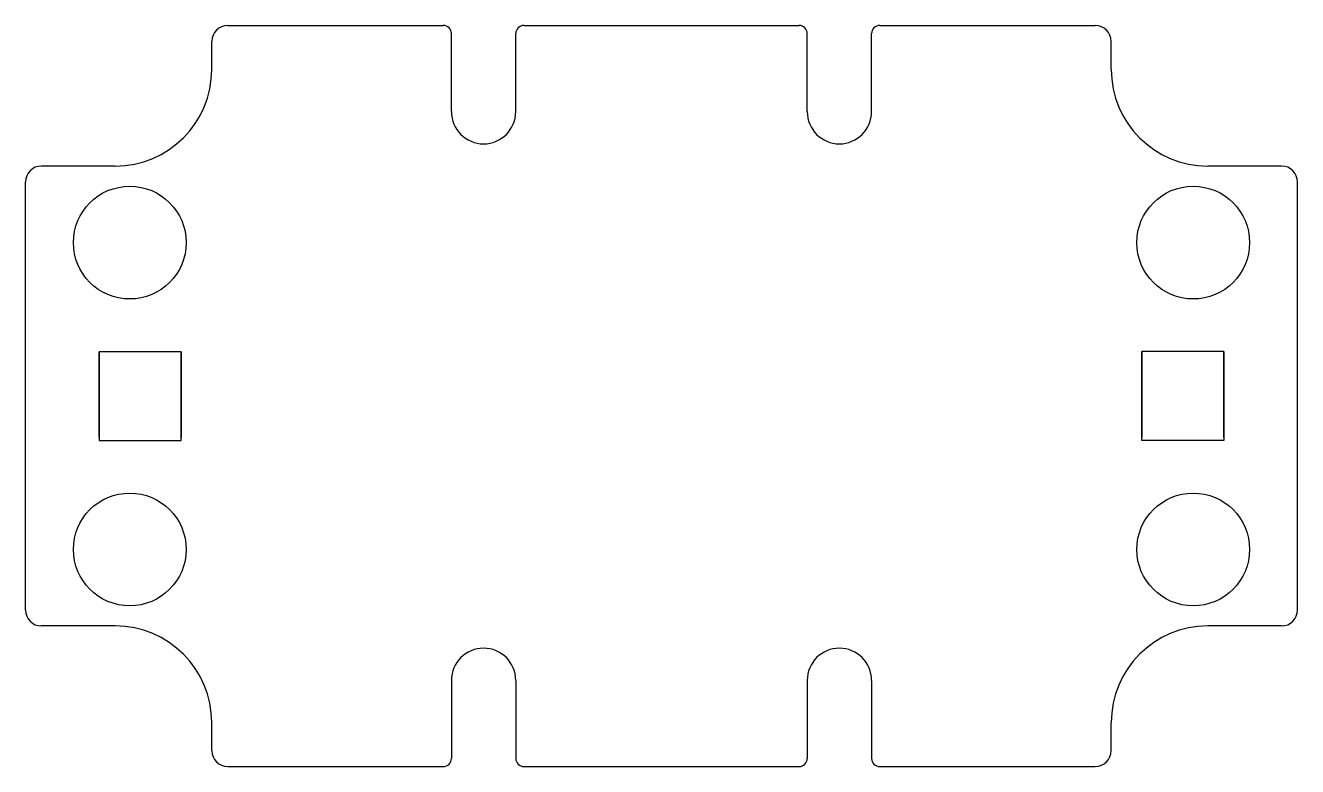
# Model space of a CAD drawing. Extents: x -39.5 to 39.5, y -23 to 23.
import ezdxf

# ---------------------------------------------------------------- set-up
doc = ezdxf.new("R2010")
doc.units = 0
doc.header["$LTSCALE"] = 0.5
doc.header["$MEASUREMENT"] = 0
doc.layers.add('BLACK', color=7, linetype='CONTINUOUS')
doc.layers.add('OBJECT', color=7, linetype='CONTINUOUS')

msp = doc.modelspace()

# ---------------------------------------------------------------- linework, layer by layer
at = {"layer": 'BLACK'}
for p, q in [((-34.9305, 2.752), (-29.8305, 2.752)), ((-34.9305, 2.752), (-34.9305, -2.752)), ((-34.9305, -2.573), (-34.9305, 2.727)), ((-29.8305, -2.752), (-29.8305, 2.752)), ((-29.8305, 2.727), (-29.8305, -2.573)), ((34.9305, 2.752), (29.8305, 2.752)), ((29.8305, -2.752), (29.8305, 2.752)), ((29.8305, 2.727), (29.8305, -2.573)), ((34.9305, 2.752), (34.9305, -2.752)), ((34.9305, -2.573), (34.9305, 2.727)), ((-34.9305, -2.752), (-29.8305, -2.752)), ((34.9305, -2.752), (29.8305, -2.752))]:
    msp.add_line(p, q, dxfattribs=at)
at = {"layer": 'OBJECT'}
for p, q in [((-26.9306, 23), (-13.549, 23)), ((-8.549, 23), (8.549, 23)), ((13.549, 23), (26.9306, 23)), ((-13.049, 17.652), (-13.049, 22.5)), ((-9.049, 17.652), (-9.049, 22.5)), ((9.049, 17.652), (9.049, 22.5)), ((13.049, 17.652), (13.049, 22.5)), ((-27.9306, 20.273), (-27.9306, 22)), ((27.9306, 20.273), (27.9306, 22)), ((-33.9306, 14.273), (-38.5, 14.273)), ((38.5, 14.273), (33.9306, 14.273)), ((-39.5, -13.275), (-39.5, 13.273)), ((39.5, -13.275), (39.5, 13.273)), ((-33.9306, -14.275), (-38.5, -14.275)), ((38.5, -14.275), (33.9306, -14.275)), ((-13.049, -17.654), (-13.049, -22.5)), ((-9.049, -17.654), (-9.049, -22.5)), ((9.049, -17.654), (9.049, -22.5)), ((13.049, -17.654), (13.049, -22.5)), ((-27.9306, -22), (-27.9306, -20.275)), ((27.9306, -22), (27.9306, -20.275)), ((-26.9306, -23), (-13.549, -23)), ((-8.549, -23), (8.549, -23)), ((13.549, -23), (26.9306, -23))]:
    msp.add_line(p, q, dxfattribs=at)
for centre in [(-33.02, 9.523), (33.02, 9.523), (-33.02, -9.525), (33.02, -9.525)]:
    msp.add_circle(centre, 3.5, dxfattribs=at)
for centre, radius, start, end in [((-26.9306, 22), 1, 90, 180), ((-13.549, 22.5), 0.5, 0, 90), ((-8.549, 22.5), 0.5, 90, 180), ((8.549, 22.5), 0.5, 0, 90), ((13.549, 22.5), 0.5, 90, 180), ((26.9306, 22), 1, 0, 90), ((-33.9306, 20.273), 6, 270, 360), ((33.9306, 20.273), 6, 180, 270), ((-11.049, 17.652), 2, 180, 0), ((11.049, 17.652), 2, 180, 0), ((-38.5, 13.273), 1, 90, 180), ((38.5, 13.273), 1, 0, 90), ((-38.5, -13.275), 1, 180, 270), ((38.5, -13.275), 1, 270, 0), ((-33.9306, -20.275), 6, 0, 90), ((33.9306, -20.275), 6, 90, 180), ((-11.049, -17.654), 2, 0, 180), ((11.049, -17.654), 2, 0, 180), ((-26.9306, -22), 1, 180, 270), ((26.9306, -22), 1, 270, 0), ((-13.549, -22.5), 0.5, 270, 0), ((-8.549, -22.5), 0.5, 180, 270), ((8.549, -22.5), 0.5, 270, 0), ((13.549, -22.5), 0.5, 180, 270)]:
    msp.add_arc(centre, radius, start, end, dxfattribs=at)

doc.saveas('drawing.dxf')
